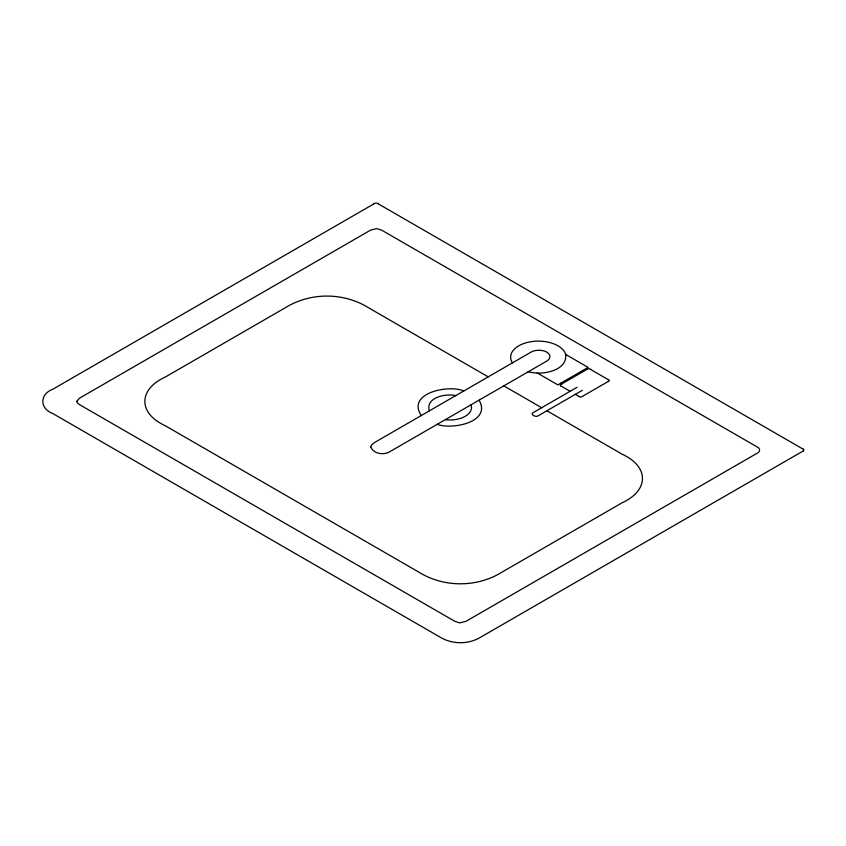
<?xml version="1.0" encoding="UTF-8"?>
<svg xmlns="http://www.w3.org/2000/svg" width="846" height="846" viewBox="0 0 846 846"><rect width="100%" height="100%" fill="white"/><g stroke="black" fill="none" stroke-linecap="round" stroke-linejoin="round"><path stroke-width="1.27" d="M373.985 203.812L52.843 389.223C39.508 394.141 39.508 408.65 52.843 413.567L439.338 636.71C451.997 644.705 468.843 644.705 481.501 636.71L802.643 451.299M561.289 384.211L587.008 369.364M577.025 387.309L533.086 412.679C529.649 414.054 535.941 417.924 538.342 415.714L582.281 390.344M582.386 396.393L608.105 381.546M455.783 395.621C446.022 393.263 425.252 397.356 429.345 410.892M437.223 424.322C451.563 429.948 491.991 422.387 479.058 400.179M463.83 390.979C449.332 384.338 406.059 392.861 421.297 415.534M378.204 203.812L802.643 448.866M565.445 354.305L588.129 367.397L557.852 384.877L537.199 372.959M590.466 369.364L608.105 379.547M561.12 382.995L562.262 383.65M561.289 386.21L570.109 391.307M575.365 394.331L578.928 396.393M488.237 376.882L369.068 308.081C343.751 292.082 310.059 292.082 284.742 308.081L165.277 377.052C138.046 389.52 138.046 413.271 165.277 425.739L418.252 571.79C443.579 587.801 477.26 587.801 502.587 571.79L622.043 502.82C649.273 490.352 649.273 466.611 622.043 454.143L546.907 410.765M503.814 385.882L541.662 407.73M528.158 371.817A28.954 16.719 0 0 0 537.168 373.033C548.356 373.636 567.412 368.697 565.678 354.432A27.675 15.979 0 0 0 530.95 341.71A27.675 15.979 0 0 0 512.465 362.818M471.053 404.917A21.626 12.489 0 0 1 445.43 419.711M582.566 396.499A2.686 1.555 0 0 1 578.749 396.499M609.057 380.753A2.686 1.555 0 0 1 608.285 381.652M608.285 379.442A2.686 1.555 0 0 1 609.057 380.34M586.828 369.258A2.686 1.555 0 0 1 590.645 369.258M561.11 386.315A2.686 1.555 0 0 1 560.338 385.416M560.338 385.004A2.686 1.555 0 0 1 561.11 384.105M373.763 203.685A3.278 1.893 0 0 1 378.426 203.685M802.865 448.74A3.278 1.893 0 0 1 802.865 451.426M76.732 401.332L77.441 403.024L79.545 404.642L454.799 621.292L459.632 622.889L465.935 621.355L756.969 453.329C760.459 452.145 760.501 447.957 756.969 446.836L381.715 230.186L376.766 228.589L370.58 230.123L79.545 398.149L76.732 401.332M370.738 446.878C373.372 454.048 384.211 455.486 390.207 451.468L546.706 361.115A11.061 6.387 0 0 0 546.738 352.105A11.061 6.387 0 0 0 531.087 352.105L374.471 442.564L371.711 444.721L370.738 446.878"/></g></svg>
